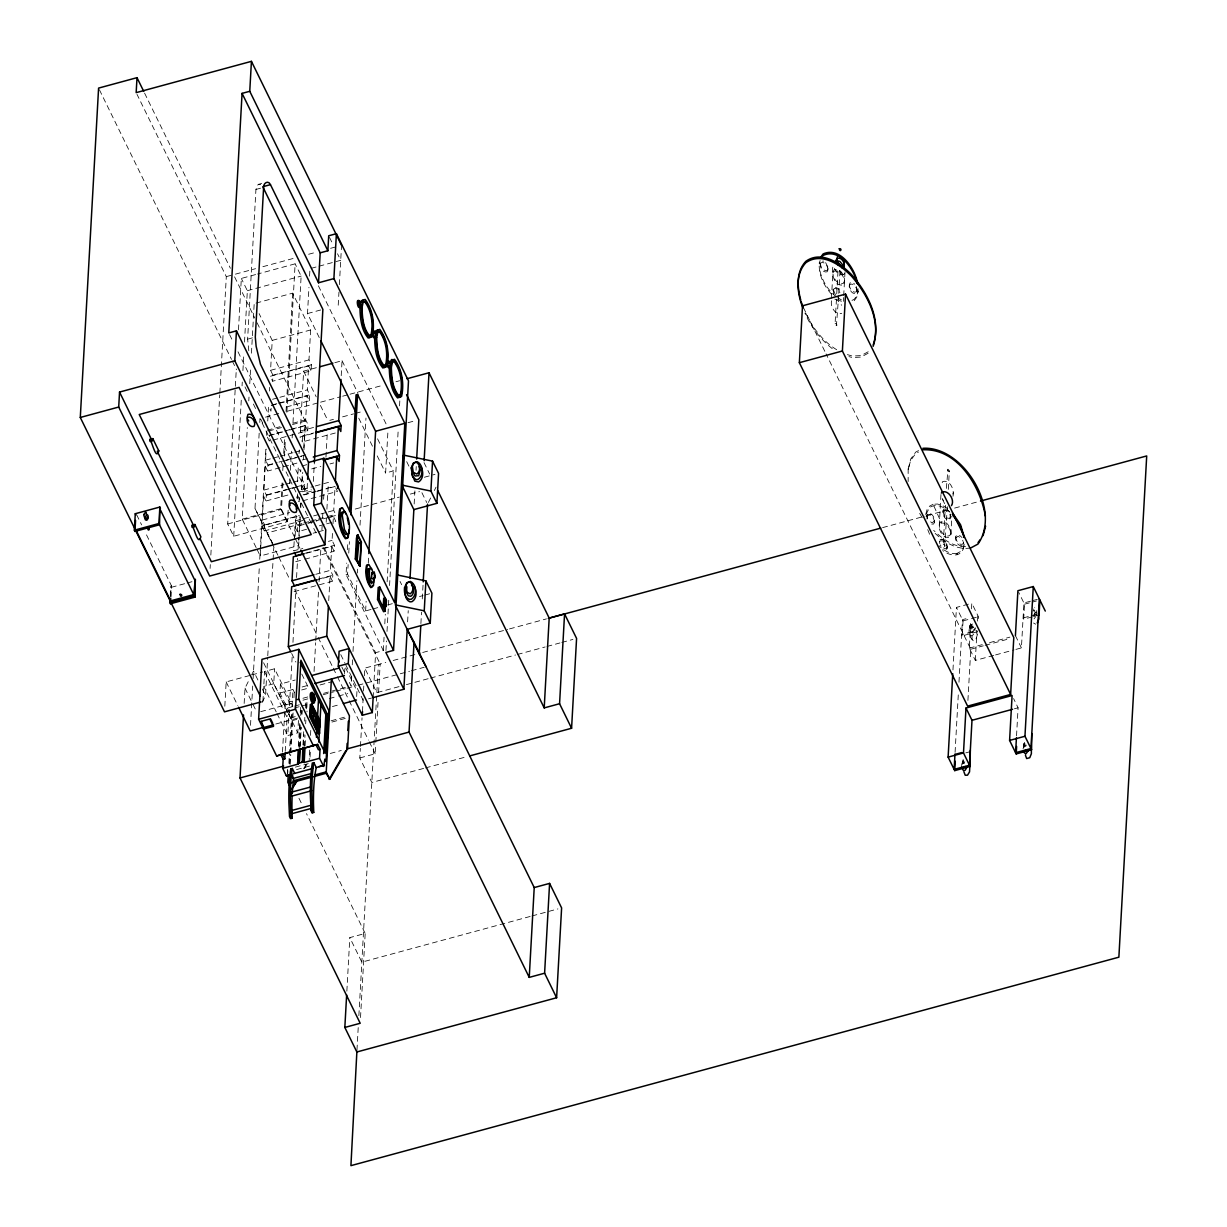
<?xml version="1.0" encoding="UTF-8"?>
<svg xmlns="http://www.w3.org/2000/svg" width="1227" height="1227" viewBox="0 0 1227 1227"><rect width="100%" height="100%" fill="white"/><g stroke="black" fill="none" stroke-linecap="round" stroke-linejoin="round"><path stroke-width="0.75" stroke-dasharray="5 3.75" d="M170.216 595.233L171.504 585.877L144.939 531.674M170.829 596.46L170.722 586.092M170.875 597.104L171.504 585.877M210.093 568.423L210.308 564.604M210.845 555.079L219.74 394.864M219.848 392.962L226.305 276.627L137.01 94.356M288.13 510.217L287.486 521.644L233.713 536.245L227.701 523.975L236.167 371.704M238.483 329.833L241.336 278.437L255.676 274.541M233.713 536.245L241.32 399.189M242.056 385.876L242.271 382.057M242.915 370.646L243.866 353.514M244.495 342.088L247.348 290.707L241.336 278.437M224.817 706.231L226.167 681.905L249.955 675.448M248.805 350.769L247.624 339.158L255.937 189.449L258.038 184.587L261.688 183.406M256.152 547.61L242.225 519.174L247.317 427.594M248.79 400.892L249.004 397.073M249.756 383.714L250.707 366.551M251.443 353.192L254.204 303.59M244.158 703.424L245.017 688.132L248.421 681.307M277.915 555.248L255.001 508.469L259.234 432.027M259.771 422.471L259.986 418.637L285.201 470.11M250.507 725.341L252.701 686.046M253.115 678.562L259.326 566.843M259.741 559.267L265.876 448.729M266.627 435.355L266.842 431.536M298.882 541.813L298.667 545.555L260.247 555.984L261.918 526.03L300.324 515.601M302.732 520.509L264.311 530.938L264.649 524.957L262.241 520.049L263.575 496.091L301.995 485.662L304.403 490.57L298.913 492.058M287.931 495.033L265.983 500.999L266.32 495.002L263.912 490.094L265.247 466.153L272.563 464.159M296.919 463.1L267.639 471.061L267.977 465.064L265.569 460.156L266.182 449.097M267.747 420.999L268.575 406.26L306.98 395.83L309.388 400.738L283.774 407.686M269.419 391.06L269.618 387.379M256.029 303.1L292.624 293.161L310.646 329.956L308.974 359.894L311.382 364.802L311.045 370.799L272.639 381.229L272.961 375.232L270.569 370.324L272.225 340.385L259.112 313.621M262.915 701.415L264.587 671.476L274.572 668.761L292.808 705.985M262.149 702.427L265.553 695.602L267.655 657.703M267.762 655.801L273.759 547.779M294.572 537.181L280.646 508.745L282.225 480.14M282.762 470.601L283.084 464.864M283.713 453.423L284.664 436.245M286.044 411.444L292.624 293.161M287.486 521.644L281.489 509.374L282.962 482.732M284.449 456.076L285.4 438.944M286.873 412.303L295.124 263.836L257.471 274.05M287.824 712.488L273.744 683.73L274.572 668.761M289.603 483.576L289.925 477.855M290.354 470.248L291.397 451.214M292.149 437.886L292.363 434.082M292.992 422.655L301.136 276.106L295.124 263.836M295.201 716.645L291.934 717.534L279.909 693.01L280.416 684.022L295.17 680.019M282.501 752.09L285.216 703.071L292.302 701.154M294.173 541.598L293.652 550.816L302.808 548.331M294.265 539.757L294.986 526.858L316.934 520.908M306.535 529.282L297.394 531.766L297.716 525.785L295.324 520.877L295.63 515.34M297.486 481.72L298.314 466.981L300.722 471.889L300.876 468.883M299.051 453.622L299.265 449.926M335.308 432.993L302.379 441.935L302.716 435.953L300.308 431.045L303.636 371.152L318.268 367.18M295.124 536.26L296.274 515.677M297.21 498.837L297.517 493.223M319.25 337.563L307.502 313.56L308.959 287.363M309.572 276.136L309.986 268.652L317.226 266.688M285.216 751.338L287.21 715.525M299.296 497.334L299.051 501.828L296.643 496.92M275.814 724.007L298.606 717.826L297.778 732.795L287.793 735.51L292.333 653.776M292.962 642.335L295.937 588.929M296.566 577.488L297.624 558.423M298.161 548.883L298.79 537.441M298.897 535.539L299.955 516.46M300.492 506.92L300.692 503.116M301.443 489.757L302.394 472.594M303.775 447.809L305.247 421.106L255.615 319.787M298.974 539.941L300.232 517.472M300.768 507.779L301.075 502.242M301.796 489.343L301.995 485.662M304.403 490.57L304.725 484.573L302.333 479.68L302.732 472.303M303.452 459.404L303.652 455.723M303.989 449.726L305.324 425.769L285.201 431.244M272.961 440.11L307.732 430.677L308.054 424.695L305.661 419.787L306.98 395.83M309.388 400.738L309.725 394.757L307.317 389.849L308.652 365.891L270.231 376.321L272.639 381.229M287.425 773.716L287.685 769.222M287.716 773.639L287.885 770.633M288.866 763.332L291.612 714.083M292.026 706.507L292.977 689.451L279.909 693.01M291.934 717.534L292.133 713.945M289.587 764.053L290.109 754.62M290.216 752.734L291.995 720.694L288.667 713.869M290.247 764.268L290.768 754.758M290.876 752.857L293.207 711M293.943 697.688L294.265 691.967M311.489 491.122L306.888 492.38L307.502 481.153M298.36 746.062L299.618 723.608M300.232 712.381L300.554 706.767M313.314 481.413L314.373 462.288M298.959 747.289L300.216 724.835M300.738 715.479L301.044 709.866M299.802 747.519L300.937 726.936M301.673 713.838L301.873 710.096M300.201 746.261L301.244 727.55M301.965 714.451L302.179 710.709M302.977 744.82L303.698 731.721M303.268 745.433L303.897 734.206M304.633 721.108L304.833 717.366M305.354 707.994L305.37 701.767L306.903 701.353L306.98 711.936M304.403 746.277L305.032 735.05M305.661 723.807L305.86 720.065M306.489 708.838L306.903 701.353M305.109 745.633L305.523 738.148M309.679 750.05L309.173 759.191L309.94 758.976M310.492 735.402L310.799 729.912M314.051 671.445L315.646 642.749M315.753 640.831L318.514 591.092M319.051 581.521L320.953 547.089M321.919 529.88L322.118 526.046M322.548 518.392L322.977 510.739M323.606 499.266L323.928 493.53M325.953 457.18L327.333 432.318M310.048 757.136L310.462 749.743M326.167 522.303L326.382 518.561M326.903 509.205L328.253 484.88M338.223 305.216L338.959 292.118M339.373 284.633L341.551 245.339M328.729 600.647L330.078 576.322L319.097 579.297M294.066 591.659L332.471 581.23L332.808 575.233L330.4 570.325L331.735 546.383L306.121 553.331M304.879 559.236L334.143 551.276L334.48 545.294L332.072 540.386L332.578 531.168M332.992 523.806L333.407 516.429L327.916 517.917M330.646 516.843L336.137 515.355L333.729 510.447L335.063 486.49L325.922 488.975M341.213 375.692L342.057 360.723L334.741 362.717M373.131 697.596L375.631 652.672L383.315 650.586L346.06 574.543L346.689 563.07M347.44 549.696L347.87 542.058M371.091 609.436L365.615 610.923L347.594 574.129L348.131 564.573M348.759 553.101L349.404 541.628M344.557 673.684L344.956 666.506L356.965 691.031L356.474 700.019M351.612 676.322L351.091 685.878L349.404 682.457M352.256 664.835L352.578 659.098M352.993 651.445L356.934 580.662M357.348 573.009L357.563 569.19M360.017 525.187L365.968 418.054M365.615 610.923L366.152 601.368M368.284 563.147L368.591 557.411M346.858 991.14L349.818 937.612L365.186 933.44L306.505 813.639M423.606 768.424L371.827 782.489L359.802 757.964L360.339 748.393M360.447 746.491L362.042 717.826M362.517 711.537L363.1 698.7M363.514 691.062L363.836 685.326M364.373 675.77L364.802 668.132L380.155 663.96L323.008 547.303M377.563 438.821L393.3 470.923L385.615 473.008L387.901 431.843M356.965 1050.067L358.345 1025.22M358.867 1015.665L378.376 664.513L385.769 662.503M360.523 1017.536L365.186 933.44M359.802 757.964L375.171 753.792L375.707 744.222M375.815 742.32L378.146 700.264M378.576 692.626L380.155 663.96M383.315 650.586L384.051 637.212M384.803 623.837L385.324 614.282M387.134 581.782L393.3 470.923M385.953 650.54L386.474 640.985M387.011 631.43L388.821 598.929M389.557 585.555L398.269 428.837M399.542 405.892L399.864 400.155M407.609 621.874L408.238 610.647M414.159 503.975L414.895 490.877M416.03 470.294L416.244 466.551M420.892 623.577L421.536 612.196M422.272 598.929L423.116 583.776M825.648 262.609L828.056 267.501L827.228 271.796C822.151 273.422 818.378 265.17 821.078 261.259L823.639 261.106M831.446 298.406L832.811 273.759L833.946 271.29C839.299 268.928 843.747 276.06 844.421 280.676M832.903 272.256L834.038 269.787C841.262 267.287 847.243 279.235 843.302 284.863C833.486 287.164 831.016 271.903 833.302 265.063M833.777 294.127L833.056 288.912L834.529 286.888L838.394 288.621L840.802 293.529M838.685 295.262L836.431 325.722L835.081 323.759L836.645 295.692M836.737 293.82L838.194 267.624M839.345 271.98L839.421 270.492M838.777 293.391L840.142 269.066M840.817 273.314L840.894 271.811M843.378 301.351L843.593 297.563M843.701 295.661L844.437 282.394M845.02 271.919L844.513 280.891L843.378 283.36C838.041 285.722 833.593 278.59 832.918 273.974M856.308 286.535L857.106 290.247L856.262 293.391C851.201 295.017 847.428 286.765 850.112 282.854L852.688 282.701M854.207 300.692L856.722 297.225L858.072 290.968L856.799 295.738L854.299 299.189L850.725 301.106M918.548 450.585L915.695 452.119L910.695 459.036L908.057 470.064L910.603 460.539L915.618 453.622L918.471 452.088M926.922 519.036L927.489 513.469C932.551 511.843 936.324 520.11 933.64 524.021L931.063 524.159L929.054 522.671M947.489 508.499L942.397 505.463L937.489 504.021L933.103 504.266L941.431 522.932C946.615 522.671 950.051 528.346 950.833 532.886M940.971 494.527L939.238 525.969L941.431 522.932M947.137 548.392C948.026 544.497 944.744 537.932 940.235 539.497L939.391 542.641L940.143 541C944.468 539.328 948.824 546.475 946.385 550.033L942.796 549.573M950.496 514.036L949.928 519.588C944.867 521.214 941.094 512.963 943.778 509.052L947.367 509.512M947.367 506.69L944.591 546.506L943.241 544.543L945.419 505.248M946.354 488.407L947.98 469.174L949.33 470.846L948.302 489.849M950.848 534.619C951.922 529.006 946.907 519.619 940.449 522.012C936.508 527.641 942.489 539.589 949.713 537.073L950.848 534.619L951.861 516.276M952.98 496.291C954.713 490.14 950.081 479.236 942.689 481.582L941.554 484.052M955.772 536.72C955.572 540.187 958.824 545.693 962.766 544.113L963.517 542.472L962.674 545.616C957.612 547.242 953.839 538.975 956.523 535.064L959.1 534.926L961.999 537.518M957.06 554.819L957.137 553.331L960.71 551.414L963.21 547.963L964.483 543.193L963.134 549.451L960.618 552.917C955.081 557.227 947.704 554.236 942.673 550.586M952.965 669.942L956.447 607.411L968.394 604.159M955.081 752.335L958.456 691.691M958.977 682.212L962.443 619.666L969.284 617.825M977.582 631.706L962.213 635.877L963.057 620.893L956.447 607.411M993.763 655.417L975.327 660.417L969.315 648.147L970.864 620.08M971.493 608.853L971.815 603.239L978.41 616.721L978.21 620.463M967.919 700.433L970.772 649.236L826.078 353.882M975.327 660.417L976.983 630.479L961.615 634.65L962.213 635.877M977.505 621.107L977.812 615.494M1016.539 735.863L1018.088 707.795L1013.594 698.592M1015.895 649.405L1021.416 647.902L1023.916 602.978L1030.741 601.138M1032.229 616.874L1023.686 619.19L1024.514 604.205L1018.655 592.258M961.554 765.556L963.379 759.958M977.597 634.052L975.772 639.65L973.41 640.893C968.916 637.104 966.83 627.764 972.459 623.991M962.229 762.243C967.551 766.231 960.051 759.36 963.118 759.544M1033.824 611.215L1033.794 608.975M1023.027 748.869L1024.852 743.271M1036.079 615.571L1036.646 610.939L1034.698 607.288M1023.671 743.792L1024.622 747.09M820.111 260.507L819.268 263.682L819.345 262.179C818.164 273.958 823.593 285.354 831.323 293.959M820.234 264.403L820.986 262.747C824.927 261.182 828.179 266.673 827.98 270.155M828.056 268.652L827.305 270.308C823.378 271.873 820.111 266.366 820.311 262.9M832.98 290.416L834.452 288.391L836.308 288.621L839.928 292.455M831.615 300.768C829.881 306.321 835.449 315.676 841.722 313.299M835.081 323.759L836.17 323.468L837.013 325.201M849.283 285.998L850.035 284.342C853.961 282.777 857.228 288.268 857.029 291.75M857.106 290.247L856.354 291.903C852.412 293.468 849.161 287.962 849.36 284.495M925.756 514.404L927.029 509.634L929.545 506.184L933.103 504.266M926.094 514.312L929.452 507.671C936.048 502.779 944.729 507.226 949.867 512.211M926.646 516.613L927.397 514.972C931.339 513.392 934.591 518.898 934.391 522.38M934.468 520.877L932.121 522.947L928.256 520.079M949.33 471.122L948.241 471.429L947.397 469.68M942.949 512.196L945.296 510.11L949.161 512.993M952.796 494.128L953.18 492.687M943.241 544.543L944.33 544.251L945.173 545.984M950.772 516.46L950.02 518.101C946.078 519.665 942.827 514.174 943.026 510.693M947.213 546.905L945.756 548.929L941.891 547.196M950.925 533.116L949.805 535.585C944.453 537.932 940.005 530.8 939.33 526.199M955.695 538.208L958.042 536.138L961.907 539.021M963.394 763.593L964.805 761.722M1033.502 615.923L1035.511 612.626L1037.106 612.196M251.826 674.482L253.529 671.077L258.33 680.878M428.376 502.472L430.938 497.349M434.343 490.524L436.045 487.119M303.575 768.808L306.367 764.007M304.342 768.593L307.133 763.792M1035.527 616.936L1034.054 618.868M1023.932 743.761L1024.668 742.795M844.636 273.345L843.885 274.373C838.532 276.735 834.099 269.603 833.409 265.001M1033.824 616.077L1035.113 612.12L1033.594 608.423M963.195 759.482L962.014 764.13M868.225 351.75L861.078 355.585L852.305 356.075L847.397 354.618M868.133 353.253L861.001 357.072L852.228 357.563L848.961 356.597M963.517 760.771L962.827 763.47M1026.263 745.05C1025.066 749.743 1025.235 740.341 1024.3 746.783M255.937 189.449L260.538 188.191M226.305 276.627L233.621 274.633M235.446 274.142L255.569 268.667M262.9 266.688L293.989 258.253M308.621 254.265L315.952 252.287M330.584 248.314L336.075 246.826M319.035 266.198L340.723 260.308L337.517 253.759M247.348 290.707L301.136 276.106M307.502 313.56L321.152 309.848M247.624 339.158L255.293 337.072M272.225 340.385L310.646 329.956M270.569 370.324L308.974 359.894M272.961 375.232L311.382 364.802M272.563 399.281L278.054 397.793M279.879 397.287L307.317 389.849M276.796 403.683L271.305 405.171L270.968 411.168L268.575 406.26M278.621 403.192L309.725 394.757M265.492 417.149L280.201 413.162M287.547 411.168L318.775 402.686M320.615 402.18L340.83 396.704M342.67 396.198L348.177 394.695M350.017 394.204L383.085 385.232M395.953 381.735L399.619 380.738M267.241 430.217L280.047 426.735M292.854 423.269L305.661 419.787M268.667 431.03L281.474 427.563M292.44 424.573L305.247 421.106M289.756 429.665L269.633 435.125L269.311 441.107L266.903 436.198L283.376 431.735M291.597 429.159L308.054 424.695M329.802 420.34L333.453 419.343M342.609 416.858L353.575 413.882M355.416 413.376L362.732 411.398M300.308 431.045L314.94 427.073M302.716 435.953L313.683 432.962M312.778 433.56L299.971 437.027L302.379 441.935M265.569 460.156L271.06 458.668M272.885 458.177L278.376 456.689M280.216 456.183L293.008 452.717M294.848 452.211L300.339 450.723M407.993 422.702L415.217 420.738M267.977 465.064L277.118 462.579M278.958 462.088L284.434 460.6M286.274 460.094L299.081 456.628M300.906 456.122L306.397 454.634M283.529 461.183L301.827 456.214M302.302 459.987L307.793 458.499M301.965 465.984L307.456 464.496M311.689 468.898L320.845 466.413M329.986 463.929L333.637 462.947M263.912 490.094L284.035 484.634M285.86 484.144L291.351 482.656M293.176 482.15L302.333 479.68M266.32 495.002L286.443 489.542M288.268 489.052L293.759 487.564M295.584 487.058L304.725 484.573M302.471 489.435L313.452 486.459M315.278 485.969L331.735 481.49M302.64 491.828L311.167 489.512M303.038 494.849L315.845 491.367M317.686 490.877L334.143 486.398M303.959 494.926L314.94 491.95M316.765 491.46L324.081 489.466M302.716 500.831L337.471 491.398L335.063 486.49M242.225 519.174L280.646 508.745M227.701 523.975L281.489 509.374M262.241 520.049L289.695 512.595M424.373 477.242L435.018 474.343M264.649 524.957L299.403 515.509M295.324 520.877L311.781 516.398M313.606 515.907L319.097 514.42M320.922 513.914L326.413 512.426M328.253 511.935L333.729 510.447M301.919 523.53L267.011 533.009L272.149 542.671M303.759 523.024L309.265 521.536M311.106 521.03L316.627 519.542M318.453 519.036L325.799 517.042M327.64 516.552L334.986 514.558M355.201 509.067L399.296 497.088M410.324 494.098L419.511 491.613M297.716 525.785L301.382 524.788M308.698 522.794L314.189 521.306M316.014 520.815L321.505 519.328M323.33 518.822L328.821 517.334M319.342 525.816L324.833 524.312M326.658 523.822L335.799 521.337L333.407 516.429M313.1 533.224L316.719 532.242M318.529 531.751L323.943 530.279M328.407 541.383L332.072 540.386M171.335 587.304L185.384 583.5M187.133 583.024L192.409 581.583M305.201 553.239L334.48 545.294M295.722 561.705L303.038 559.727M315.768 574.297L330.4 570.325M318.176 579.205L332.808 575.233M346.06 574.543L347.594 574.129M372.916 608.945L378.391 607.457M387.517 604.972L392.993 603.5M419.496 596.537L423.039 595.57M424.818 595.08L430.14 593.638M251.78 674.942L262.747 671.967M273.744 683.73L263.759 686.445L276.182 711.813M393.146 660.494L420.861 652.979M422.702 652.473L507.656 629.42M509.512 628.914L546.444 618.883M882.596 527.625L925.081 516.107M926.922 515.601L947.244 510.079M954.621 508.085L978.64 501.567M302.118 686.982L307.609 685.479M301.643 689.973L309.02 687.964M320.078 684.957L331.137 681.967M302.916 698.27L308.222 696.829M323.637 693.332L345.6 687.365M260.707 711.66L293.774 702.688M302.962 700.188L308.483 698.7M323.176 694.712L334.204 691.706M336.029 691.215L345.216 688.715M347.057 688.224L356.244 685.724M358.085 685.233L409.527 671.261M411.367 670.77L424.22 667.273M292.778 706.583L287.624 707.979L285.216 703.071M294.495 706.123L299.633 704.712M294.281 708.056L299.802 706.553M301.658 706.046L309.035 704.053M329.311 698.546L336.689 696.537M338.529 696.031L347.747 693.531M399.005 686.629L376.812 692.657L364.802 668.132M406.413 684.62L428.606 678.592M430.447 678.102L515.539 655.003M517.395 654.497L545.141 646.966M546.981 646.46L559.926 642.948M561.782 642.442L572.886 639.436M332.44 706.537L339.756 704.559M368.529 698.838L371.597 698.01M291.995 720.694L297.532 719.191M331.106 720.801L347.149 716.445M331.98 722.043L346.72 718.025M330.232 753.47L341.29 750.479M295.339 767.136L308.253 763.639M296.551 769.59L309.449 766.093M1032.459 600.663L1037.582 599.282M963.057 620.893L978.41 616.721M1024.514 604.205L1036.462 600.969M425.462 767.933L466.153 756.875M1036.738 614.252L1023.088 617.963L1023.686 619.19M1033.932 616.399L1039.054 615.018M969.315 648.147L982.213 644.65M989.591 642.641L1009.882 637.135M970.772 649.236L983.318 645.816M985.112 645.341L1010.204 638.515M995.603 654.911L1014.039 649.896M1014.407 708.792L1018.088 707.795M965.802 752.857L970.925 751.476M530.156 916.462L361.842 962.152L349.818 937.612M532.012 915.956L557.902 908.916M258.621 184.234L260.584 184.51M965.634 546.705C953.149 547.135 942.29 538.622 933.686 530.371M970.818 547.917C956.447 550.54 943.302 541.536 933.594 531.874M957.137 553.331C950.219 554.589 943.778 550.448 939.054 545.785M1033.747 610.294L1034.79 610.877M1035.665 624.19L1033.579 623.025M975.634 628.884L974.054 629.313L972.029 632.611L972.121 639.712M1024.576 742.856L1023.364 746.001L1023.993 748.393M834.759 299.081L837.765 300.431L841.661 305.262M837.612 297.624L841.431 299.909M837.535 299.127L841.354 301.397M836.676 349.71C822.335 341.014 811.799 326.75 805.019 311.612M853.701 283.314L854.698 284.204M836.339 296.873C827.381 289.756 821.108 279.265 819.391 267.915M832.228 348.606C820.48 339.173 810.848 326.995 804.943 313.115M835.48 294.971L833.056 288.912M944.591 503.622L940.986 496.26M948.364 510.401L949.238 511.506M972.121 625.11C969.974 623.055 968.471 627.657 970.465 628.93C972.796 629.359 971.263 622.917 969.943 625.709C967.351 629.221 973.118 636.89 973.655 629.558C971.907 620.494 973.686 631.153 969.713 629.942M973.318 627.564C971.109 625.647 969.897 630.831 970.91 632.396M971.523 626.322L970.434 626.614L970.312 628.73M969.713 627.503L970.802 627.212L970.925 625.095M969.713 634.804L971.002 635.985L973.364 634.742L975.174 627.626M1023.701 745.571L1025.066 743.761M942.259 498.607L943.348 500.463M940.281 544.849L941.002 546.092M919.683 513.407L922.413 518.055M255.001 508.469L273.866 545.892M1015.419 635.632L1021.416 647.902M803.363 307.517L825.234 352.164M329.511 237.409L332.716 243.958M424.021 462.594L429.634 474.036M406.704 461.659L409.91 468.193M421.919 492.733L426.735 502.533M318.391 285.799L386.428 424.665M342.057 360.723L357.993 393.269M358.729 418.146L373.008 447.303M377.21 455.877L385.615 473.008M308.652 365.891L311.045 370.799M303.636 371.152L316.229 396.858M320.416 405.416L327.977 420.83M400.048 581.429L401.643 584.696M144.571 93.114L230.385 268.268M234.587 276.857L254.771 318.069M305.324 425.769L307.732 430.677M229.602 334.634L232.977 341.505M238.007 351.781L306.888 492.38M331.735 546.383L334.143 551.276M324.388 548.086L375.631 652.672M99.433 89.816L231.504 359.404M232.348 361.121L236.55 369.71M244.971 386.888L248.329 393.744M253.375 404.051L255.906 409.204M260.952 419.511L262.624 422.947M286.044 471.828L312.931 526.72M313.775 528.438L317.133 535.294M330.078 576.322L332.471 581.23M265.247 466.153L267.639 471.061M294.986 526.858L297.394 531.766M295.385 538.852L300.017 548.331M263.575 496.091L265.983 500.999M340.769 654.62L344.91 663.086M345.738 664.773L363.146 700.295M341.858 667.043L345.216 673.884M278.744 556.966L289.649 579.221M294.679 589.481L317.318 635.693M318.161 637.411L332.41 666.506M333.253 668.209L336.597 675.065M337.44 676.767L348.345 699.022M349.174 700.724L368.468 740.096M369.296 741.798L375.171 753.792M261.918 526.03L264.311 530.938M256.98 549.282L260.247 555.984M291.689 653.485L295.891 662.059M301.765 674.037L309.311 689.467M292.977 689.451L294.572 692.734M280.416 684.022L291.627 706.921M263.621 662.764L287.824 712.166M288.652 714.191L297.778 732.795M264.587 671.476L283.652 710.387M284.48 712.074L288.621 720.54M277.011 713.516L287.793 735.51M262.348 689.053L265.553 695.602M245.017 688.132L252.225 702.841M253.023 704.482L256.228 711.016M298.959 798.24L302.302 805.081M226.167 681.905L237.777 705.586M136.642 514.742L141.626 524.895M962.643 540.263L963.149 541.552M949.882 514.236L950.695 517.947M927.52 518.837L926.722 515.125M927.735 529.604L929.667 534.466M939.759 543.561L939.468 541.138M963.425 542.825L963.44 543.975M908.149 468.561L908.149 481.551M857.964 288.636L857.995 292.471"/><path stroke-width="1.5" d="M291.934 812.811L291.643 813.7L291.167 810.633L311.137 805.219M293.115 777.397L292.747 778.516L292.593 775.111M314.879 699.068C314.158 713.209 308.36 683.378 314.143 695.218M349.158 529.558L348.177 537.671L346.167 538.469C339.986 530.401 338.315 518.515 340.508 508.699L342.517 507.901L346.229 514.159M359.894 306.673C360.186 317.348 360.968 329.634 368.192 338.038L370.692 337.057M361.428 306.259C361.72 316.919 362.517 329.219 369.726 337.624L372.226 336.643C374.987 324.373 372.885 309.511 365.155 299.434L362.655 300.416L361.275 307.701M372.809 331.244C374.036 345.048 377.778 330.723 372.885 330.554M374.128 578.73L373.637 582.779C369.25 582.135 368.852 572.488 369.818 568.285L371.428 568.484L373.223 572.794M374.557 336.612C374.849 347.272 375.631 359.572 382.855 367.977L385.355 366.98M376.091 336.198C376.382 346.858 377.18 359.158 384.388 367.548L386.888 366.566C389.649 354.296 387.548 339.434 379.818 329.357L377.318 330.354L375.937 337.64M387.471 361.183C388.698 374.971 392.425 360.646 387.548 360.477M389.22 366.536C389.511 377.195 390.293 389.496 397.517 397.901L400.017 396.904M390.753 366.121C391.045 376.781 391.827 389.082 399.051 397.487L401.551 396.49C404.312 384.235 402.211 369.358 394.48 359.281L391.98 360.278L390.6 367.563M261.09 701.905L224.51 711.844L80.292 417.471L98.589 88.099L137.01 77.669L143.743 91.396M260.385 696.246L118.712 407.042L119.54 392.073L234.786 360.784L236.458 330.845L228.774 332.931L242.072 93.375L249.756 91.289L251.428 61.35L136.166 92.638L137.01 77.669M134.356 530.187L135.277 513.714L159.863 507.042L159.556 524.742L134.97 531.414L134.356 530.187L158.943 523.515L159.863 507.042M134.97 531.414L135.568 520.432M136.642 531.398L170.66 600.847L193.713 594.589L195.323 579.405L195.001 597.104L170.415 603.776L170.016 598.899M170.415 603.776L170.722 598.285M195.001 597.104L195.323 579.405M549.589 883.394L544.604 973.21L529.236 977.382L534.22 887.566L549.589 883.394L561.613 907.919L556.613 997.75L356.858 1051.984L344.833 1027.444L360.201 1023.272L240.017 777.964L243.529 714.881M317.64 744.406L276.658 756.047L258.621 719.252L261.949 659.359L298.836 649.344L328.882 710.678L326.045 761.584L324.848 759.13L323.775 766.476L319.541 758.301L320.048 749.314L317.64 744.406L284.158 753.501M264.28 727.35L273.514 724.85L273.422 726.353L264.204 728.853L261.397 721.461M290.845 651.767L288.33 646.629L291.658 586.751L317.272 579.804M316.351 579.711L294.388 585.662L291.995 580.754L293.314 556.813L304.296 553.822M287.486 776.093L286.428 775.97L282.67 768.317L283.161 759.329L280.753 754.421L276.658 756.047M283.161 759.329L284.802 758.884L285.109 753.225M288.238 774.697L287.824 782.289L289.986 786.691M307.609 479.282L308.544 462.441L260.477 364.312L256.121 346.275L255.293 337.072L263.621 187.363C263.284 183.068 268.253 179.802 270.461 184.648L318.529 282.777L333.897 278.606L336.397 233.682L328.713 235.768L327.87 250.753L320.186 252.839L318.529 282.777M313.529 746.031L295.508 709.237L298.836 649.344M298.744 699.175L300.906 660.249L327.348 714.206L325.186 753.133L298.744 699.175L297.21 699.589M282.67 768.317L298.023 764.145L298.161 749.82M314.373 462.288L322.87 309.388L262.777 186.734L270.461 184.648M298.023 764.145L298.759 751.031M302.762 748.562L302.333 762.274L299.265 763.102L299.695 749.39M299.265 763.102L299.986 750.004M119.54 392.073L209.679 576.046L324.925 544.773L325.753 529.788L313.729 505.263L314.572 490.294L236.458 330.845M302.762 754.789L303.176 747.304M319.541 758.301L304.173 762.473L304.296 748.148M304.173 762.473L305.002 747.504M372.302 712.565L348.269 663.5L349.097 648.531L339.112 651.246L338.284 666.215L362.318 715.28L372.302 712.565L373.131 697.596L403.867 689.252L385.845 652.457L393.53 650.371L321.413 503.177L323.913 458.269L308.544 462.441M309.633 716.461L310.293 704.482L311.827 704.068L320.247 721.231L319.572 733.209L318.038 733.623L309.633 716.461L311.765 715.801L312.287 706.461L310.753 706.875L310.324 714.344M311.827 704.068L311.167 716.031L319.572 733.209M311.566 709.191L313.959 714.099L313.637 720.08L311.229 715.172L311.566 709.191L313.652 714.175L313.483 717.182M315.201 724.881L315.584 723.301L315.508 724.789M315.354 721.89L315.753 720.31L317.471 725.479L315.354 721.89L316.137 720.663L317.471 725.479M315.523 718.884L315.922 717.304L317.64 722.488L315.523 718.884L316.305 717.657L315.937 718.761M315.753 720.31L317.394 725.05M315.615 724.758L315.983 723.654L315.999 725.909L316.52 724.758M315.922 724.666L315.983 723.654M316.689 721.767L316.167 722.902L316.137 720.663M316.857 718.777L316.336 719.912L316.305 717.657M316.428 737.304L318.514 699.605M317.64 722.488L315.615 717.396M317.686 729.359L318.1 721.89L310.753 706.875M318.038 733.623L318.222 730.203M310.232 716.215L317.578 731.231L319.127 730.817L319.633 721.476L312.287 706.461M318.821 742.212L319.357 732.795M319.664 727.136L320.922 704.513M339.342 661.905L326.75 636.199L328.407 606.261M323.928 460.018L336.735 456.551L335.4 480.509L337.808 485.401L337.64 488.407M336.735 456.551L339.127 461.459L339.465 455.462L337.057 450.554L338.391 426.597L316.443 432.564M338.391 426.597L340.799 431.505L341.121 425.524L338.729 420.616L341.014 379.45M323.652 753.562L325.815 714.635L300.201 662.35M329.848 779.206L326.244 771.86L331.397 679.022L349.419 715.832L347.594 748.761L329.848 779.206L326.075 773.286L289.189 783.301M349.557 511.475L356.045 394.879L357.578 394.465L375.6 431.26L368.806 553.592M350.891 514.88L357.578 394.465M355.293 558.975L356.459 538.024L357.778 534.803L361.382 542.15L360.048 566.107L355.293 558.975L356.443 558.745L357.778 534.803M357.471 534.88L356.137 558.837L357.471 534.88L361.075 542.242L359.741 566.199L356.045 558.684L356.812 558.469L359.741 566.199M347.134 743.424L346.827 748.976L409.051 732.074L414.051 642.242L407.195 629.359L430.248 623.101L431.904 593.162L425.907 580.892L396.842 574.88M347.855 730.479L348.361 721.231M344.833 1027.444L346.643 994.959M362.318 715.28L362.517 711.537M385.385 606.138L385.094 611.261L383.56 611.69L377.548 599.42L378.207 587.442L379.756 587.027L385.753 599.282M385.094 611.261L379.082 599.006L379.756 587.027M356.904 1051.171L350.922 1165.65L1118.871 957.183L1146.708 455.938L980.48 501.061M383.376 604.405L383.698 598.423L385.232 598.009L386.444 600.463L386.106 606.445L384.572 606.859L383.376 604.405L384.91 603.991L385.232 598.009M333.897 278.606L404.803 423.33L394.818 602.994L323.913 458.269M395.692 595.478L396.106 587.994M410.033 578.392L413.852 509.588L401.827 485.064L402.241 477.564M403.085 462.594L403.499 455.11L432.548 461.122L438.56 473.392L436.904 503.331L413.852 509.588M393.53 650.371L408.499 380.876L336.397 233.682M405.201 590.187C404.665 594.42 405.523 600.141 410.033 601.843L411.95 601.69C416.95 598.715 416.858 591.383 414.465 586.721M403.867 689.252L407.195 629.359M416.659 459.051L418.836 419.757L406.551 394.665M424.128 460.677L429.021 372.763L406.965 378.744M426.06 666.782L419.22 653.899L420.8 625.463M423.208 581.874L427.533 504.174M430.248 623.101L424.235 610.831L425.907 580.892M436.904 503.331L430.892 491.061L432.548 461.122M549.19 618.071L564.558 613.899L559.573 703.731L544.205 707.902L549.19 618.071L429.021 372.763M469.849 755.878L571.583 728.255L576.583 638.423L564.558 613.899M799.36 362.686L802.519 305.799L845.541 294.112L1013.793 637.549L1010.634 694.436L967.612 706.123L799.36 362.686L842.382 350.999L845.541 294.112M970.327 750.249L970.097 766.446L954.729 770.617L948.118 757.12L952.75 673.73M954.974 754.222L954.131 769.39L969.499 765.219L971.999 720.295L965.986 708.04L1012.091 695.525L1009.591 740.433L1016.201 753.93L1031.57 749.758L1031.8 733.562M954.729 770.617L955.25 761.261M970.097 766.446L963.486 752.949L965.986 708.04M1015.419 635.632L1017.904 590.724L1033.272 586.552L1045.297 611.077M1016.431 737.734L1015.603 752.703L1030.971 748.531L1039.284 598.822M1016.201 753.93L1016.616 746.445M1031.57 749.758L1024.959 736.261L1033.272 586.552M1039.882 600.034L1039.054 615.018L1038.456 613.791M152.792 438.622L151.887 441.429L150.047 441.459L149.725 439.465L152.792 438.622L158.804 450.892C155.906 461.337 151.918 440.432 149.725 439.465M145.077 517.012C144.126 524.466 151.197 516.168 146.673 514.389M147.286 517.18L146.626 518.776M194.863 524.481L193.943 527.288L192.118 527.319L191.78 525.325L194.863 524.481L200.86 536.751C198.299 546.782 194.326 528.131 192.532 526.858M314.419 700.05C311.229 705.586 311.52 683.807 314.419 699.191M314.879 699.927C313.468 704.835 310.707 691.292 313.836 694.482M348.376 533.208L347.394 537.886L345.4 538.668C339.219 530.601 337.532 518.714 339.741 508.898L341.75 508.116M389.097 366.29L388.361 367.655L387.149 365.201M316.229 767.535L315.155 773.562A186.09 47.086 74.8 0 0 313.483 803.7L313.744 812.443L312.103 812.765A3.282 0.828 74.8 0 1 311.091 810.71L310.416 796.983A186.167 47.101 74.8 0 1 312.302 763.056L313.836 762.627L316.229 767.535L323.146 765.663M254.695 422.732C255.845 419.036 252.133 412.793 247.961 414.373L247.21 417.165M873.225 344.833C881.584 319.848 867.918 293.345 851.645 274.756C840.495 263.253 821.43 250.124 805.878 261.29C796.032 271.627 797.228 287.302 800.756 300.063M873.149 346.336C881.492 321.351 867.826 294.848 851.569 276.259C840.403 264.741 821.354 251.612 805.786 262.777C794.482 275.109 797.397 293.943 802.995 308.238M983.057 535.678L985.603 526.153M406.873 586.751L406.536 592.733L408.315 595.77L410.83 596.291C414.511 593.975 414.297 587.963 411.459 585.034M360.309 303.391C355.968 292.517 360.585 315.952 360.309 303.391L361.121 300.845L363.621 299.848M359.695 307.133C357.655 309.664 356.014 298.054 358.744 300.983M374.987 333.146L375.784 330.769L378.284 329.772M374.358 337.057L373.698 337.732L372.487 335.278M389.649 363.085L391.566 359.542L392.947 359.71M390.984 364.465L392.717 361.29L393.944 361.428C400.892 370.493 402.778 383.852 400.309 394.864L399.296 395.907M313.821 702.611C311.045 705.816 308.314 691.614 311.919 692.595M291.873 795.786L290.952 792.289L311.06 786.89M372.839 578.684L371.566 578.53L371.888 572.534L372.471 574.175M372.778 585.601L370.799 587.626C366.152 581.567 364.894 572.656 366.551 565.294L368.054 564.696M311.045 805.311L311.045 806.906M967.137 766.998L965.112 770.295L963.517 770.725L961.585 767.074M1028.594 750.31L1025.772 754.022L1023.272 751.752M296.09 781.63L291.428 789.636L296.857 781.415M329.081 779.421L345.891 750.571M1037.244 622.963L1038.87 618.945L1038.824 614.482M965.603 766.553L963.716 767.519M296.244 509.282C298.698 505.723 294.327 498.561 290.017 500.233L289.265 501.874L290.063 505.585M820.618 257.409L823.118 253.958C840.342 246.167 855.035 268.82 857.688 283.652M821.369 257.762L823.041 255.461C839.667 247.701 854.145 269.311 857.259 283.56M837.366 256.826L836.891 260.891L840.02 265.415M941.354 493.101L942.106 492.073C948.578 489.573 955.127 500.294 951.462 505.631M978.042 542.595L980.051 539.819M1026.723 750.418L1024.898 750.449M362.364 302.455L364.618 301.566C371.566 310.63 373.453 323.989 370.983 335.017L368.729 335.907L365.922 332.195M377.026 332.379L379.281 331.489C386.229 340.554 388.115 353.913 385.646 364.94L383.391 365.83M347.21 534.052L345.707 534.65C341.075 528.592 339.818 519.681 341.474 512.319L343.882 512.595M310.922 786.875L311.06 789.927M291.75 813.716L311.719 808.302M970.818 547.917L977.95 544.082C1001.907 510.309 963.532 445.708 922.827 448.3M80.292 417.471L118.712 407.042M320.094 366.689L332.9 363.207M158.804 450.892L157.271 451.306L193.314 524.911M316.765 426.567L338.729 420.616M315.523 432.471L341.121 425.524M375.6 431.26L404.803 423.33M313.284 457.011L337.057 450.554M323.008 459.941L339.465 455.462M159.694 508.484L160.461 508.269M313.729 505.263L321.413 503.177M303.376 553.73L296.06 555.724L294.449 552.457M361.382 542.15L358.1 543.224M169.817 602.549L194.403 595.877M357.118 560.892L358.867 543.009L357.793 540.816M291.995 580.754L313.943 574.803M377.548 599.42L379.082 599.006M288.33 646.629L326.75 636.199M338.284 666.215L348.269 663.5M311.765 675.51L339.419 667.994M548.3 618.377L880.741 528.131M314.925 683.5L344.45 675.479M258.621 719.252L295.508 709.237M343.407 703.562L356.474 700.019M263.007 727.488L250.201 730.97L238.605 707.273M325.815 714.635L327.348 714.206M318.1 721.89L319.633 721.476M317.548 723.976L315.446 720.387M316.995 728.562L317.394 726.982L315.278 723.378M280.753 754.421L282.394 753.976L284.802 758.884M320.048 749.314L318.406 749.758L315.999 744.85M240.017 777.964L283.698 766.108M297.425 762.918L298.959 762.488M302.041 761.66L303.575 761.246M290.784 768.884L292.317 768.47L294.725 773.378M318.989 766.614L324.511 765.111M286.274 775.663L289.725 774.728M293.176 773.792L312.885 768.439M292.885 778.532L311.045 773.608M293.314 780.786L311.597 775.832M315.262 774.835L326.244 771.86M291.689 796.139L311.658 790.725M292.087 797.243A186.09 47.086 74.8 0 0 291.965 809.544L292.225 818.286L290.584 818.608A3.282 0.828 74.8 0 1 289.572 816.538L291.029 815.832L290.431 802.412A186.167 47.101 74.8 0 1 292.317 768.47M310.998 810.418L312.532 810.004L311.949 796.568A185.722 46.994 74.8 0 1 312.118 780.127L312.318 776.338A185.737 46.994 74.8 0 1 313.836 762.627M971.999 720.295L1012.566 709.283M954.959 754.421L961.799 752.565M948.118 757.12L963.486 752.949M1009.591 740.433L1024.959 736.261M835.602 260.231L839.912 261.504L843.823 266.336M841.937 267.808L843.516 267.379C845.97 263.805 841.599 256.658 837.289 258.33L836.538 261.121L838.056 264.925M922.75 449.788C957.321 448.054 980.158 485.831 985.419 516.153M372.502 330.063L373.407 330.922M371.658 583.653C367.701 580.555 367.333 573.484 368.269 568.715L369.894 568.899M312.256 769.268L312.256 772.304M290.952 792.289L291.551 793.087M291.167 810.633L291.75 811.63M401.827 485.064L430.892 491.061M395.171 604.834L424.235 610.831M841.032 266.014L843.609 265.876L844.084 261.811M839.943 256.688L843.562 260.523M396.674 394.434L398.054 395.754M313.744 812.443L313.637 812.351A3.282 0.828 74.8 0 1 312.624 810.28L312.532 810.004M292.118 818.179L292.225 818.286A3.282 0.828 74.8 0 1 291.106 816.124L291.029 815.832M952.428 512.917L960.496 524.619L964.437 537.457M952.336 514.42L960.404 526.122L964.023 537.365M247.992 419.726L248.728 420.968M842.382 350.999L1010.634 694.436M251.428 61.35L341.551 245.339M559.573 703.731L571.583 728.255M249.756 91.289L327.87 250.753M437.717 490.539L544.205 707.902M242.072 93.375L320.186 252.839M320.937 340.999L355.37 411.29M414.051 642.242L534.22 887.566M395.984 606.46L419.22 653.899M383.698 598.423L384.91 600.877M384.91 603.991L386.106 606.445M356.443 558.745L360.048 566.107M544.604 973.21L556.613 997.75M234.786 360.784L324.925 544.773M409.051 732.074L529.236 977.382M300.845 550.033L373.131 697.596M311.765 715.801L319.127 730.817M151.258 439.051L139.234 414.511L239.127 387.395L311.229 534.589L211.351 561.705L200.124 538.806M270.615 718.961L272.777 723.378M273.422 726.353L269.817 718.991L260.599 721.491L264.204 728.853M160.522 510.171L194.541 579.619M158.866 523.454L193.713 594.589M135.277 513.714L135.875 514.941M421.122 466.935C423.514 471.613 423.591 478.944 418.606 481.92L414.833 481.137L411.674 473.53M419.159 466.536L420.217 470.34L418.652 475.708L414.971 475.999L413.192 472.962M371.612 569.175L368.821 564.497L367.318 565.08C365.661 572.442 366.919 581.368 371.566 587.411L373.545 585.386L373.56 577.84M801.139 301.873L803.087 306.75M146.412 519.542L147.424 519.803L147.823 517.687M388.376 361.582L388.867 363.453M393.054 386.06L393.882 388.729M373.714 331.658L374.204 333.529M378.391 356.137L379.22 358.821M359.051 301.719L359.542 303.606M363.744 326.213L364.557 328.882M313.928 694.206L314.894 698.531M391.98 381.781L392.655 384.741M362.655 321.934L363.33 324.879M347.318 517.717L348.621 524.343M314.327 695.54L315.017 699.988M1031.34 749.222L1031.386 753.685L1029.76 757.719L1026.677 758.547L1025.45 755.295M969.867 765.909L969.529 771.906L967.505 775.203L965.22 775.234L963.977 771.982M390.953 375.769L391.413 378.806M376.045 342.946L376.29 345.845M361.382 313.023L361.628 315.922M289.48 816.262L288.897 802.826A186.167 47.101 74.8 0 1 290.784 768.9M312.087 809.912L312.195 812.872M292.271 793.378A186.09 47.086 74.8 0 1 293.652 779.406M342.272 515.401L344.465 529.543L347.241 534.22L348.744 533.638C350.401 526.276 349.143 517.349 344.511 511.306L343.008 511.904L342.272 515.401M362.042 307.502C362.302 317.087 363.008 328.146 369.496 335.707L371.75 334.818C374.22 323.79 372.333 310.416 365.385 301.351L363.146 302.241L362.042 307.502M375.232 576.506L374.496 578.73L374.204 571.92L375.232 576.506M376.704 337.425C376.95 347.011 377.671 358.069 384.158 365.631L386.413 364.741C388.882 353.713 386.996 340.339 380.048 331.29L377.809 332.18L376.704 337.425M391.367 367.364C391.628 376.95 392.333 387.993 398.821 395.554L401.076 394.665C403.545 383.637 401.658 370.278 394.711 361.229L392.471 362.118L391.367 367.364M404.542 587.718C404.005 591.966 404.864 597.687 409.389 599.389L411.306 599.236C417.211 595.555 416.812 584.343 410.385 581.414L406.72 582.794L404.542 587.718M411.198 467.947L412.609 476.782L416.045 479.619L417.962 479.466C423.867 475.785 423.468 464.558 417.042 461.643L413.376 463.008L411.198 467.947M405.662 586.153L406.612 592.043L410.171 593.837C414.113 591.383 413.852 583.899 409.557 581.951L407.119 582.871L405.662 586.153M412.318 466.383L413.269 472.272L416.827 474.051C420.769 471.613 420.508 464.128 416.214 462.18L413.775 463.1L412.318 466.383M143.866 514.558C145.123 524.803 148.758 505.938 143.866 514.558M147.639 528.07C147.976 532.687 151.228 527.733 147.639 528.07M180.078 594.313C180.43 598.914 183.682 593.975 180.078 594.313M247.287 418.054C246.136 421.766 249.848 428.008 254.02 426.413C256.474 422.855 252.102 415.708 247.793 417.364L247.287 418.054M289.357 503.914C288.192 507.625 291.903 513.868 296.09 512.273C298.529 508.714 294.173 501.567 289.848 503.223L289.357 503.914M839.299 248.667C839.651 253.283 842.888 248.329 839.299 248.667"/></g></svg>
